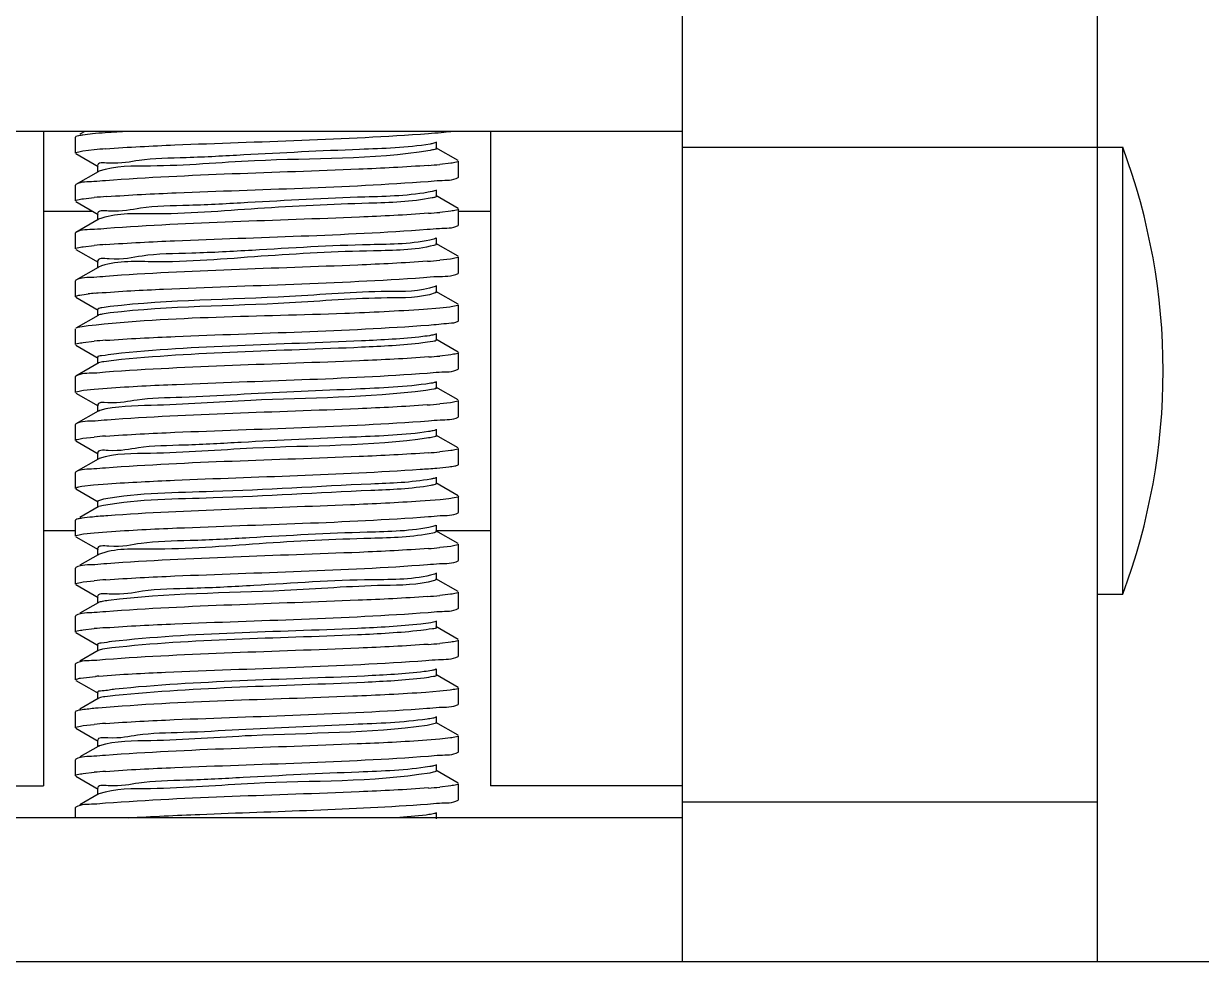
# Model space of a CAD drawing. Extents: x 69728788 to 150676229, y 20327566 to 43663798.
# Drawn here: x 75458212.8 to 75458380.8, y 20754220.5 to 20754354.2 of the extents above; entities that cross this region are included whole.
import ezdxf

# ---------------------------------------------------------------- set-up
doc = ezdxf.new("R2010")
doc.units = 0
doc.header["$LTSCALE"] = 1000
doc.header["$MEASUREMENT"] = 0
doc.layers.get('0').update_dxf_attribs({"linetype": 'CONTINUOUS'})
doc.layers.add('02___PRT_ALL_AXES', color=7, linetype='CONTINUOUS')

msp = doc.modelspace()

# ---------------------------------------------------------------- linework, layer by layer
at = {"color": 7, "linetype": 'Continuous'}
for p, q in [((75458306.71, 20754359.35), (75458306.71, 20754220.48)), ((75458365.9, 20754359.35), (75458365.9, 20754220.48)), ((75458306.71, 20754338.86), (75458188.32, 20754338.86)), ((75458215.64, 20754338.86), (75458215.64, 20754245.52)), ((75458220.26, 20754338.11), (75458220.19, 20754338.04)), ((75458220.19, 20754335.76), (75458220.19, 20754338.04)), ((75458221.56, 20754338.86), (75458220.83, 20754338.44)), ((75458279.39, 20754338.86), (75458279.39, 20754245.52)), ((75458221.28, 20754336.07), (75458222.88, 20754336.25)), ((75458274.77, 20754334.7), (75458271.6, 20754336.53)), ((75458271.68, 20754336.44), (75458271.68, 20754337.35)), ((75458306.71, 20754336.59), (75458365.9, 20754336.59)), ((75458220.26, 20754335.69), (75458223.42, 20754333.85)), ((75458273.73, 20754334.31), (75458272.14, 20754334.14)), ((75458274.83, 20754332.34), (75458274.83, 20754334.62)), ((75458223.42, 20754333.11), (75458220.26, 20754331.28)), ((75458223.35, 20754333.94), (75458223.35, 20754333.03)), ((75458223.51, 20754333.15), (75458223.42, 20754333.11)), ((75458220.26, 20754331.28), (75458220.19, 20754331.21)), ((75458220.19, 20754328.93), (75458220.19, 20754331.21)), ((75458274.77, 20754332.27), (75458274.83, 20754332.34)), ((75458221.33, 20754329.25), (75458222.87, 20754329.42)), ((75458271.6, 20754330.44), (75458271.07, 20754330.28)), ((75458274.77, 20754327.87), (75458271.6, 20754329.7)), ((75458271.68, 20754329.61), (75458271.68, 20754330.52)), ((75458220.26, 20754328.86), (75458223.42, 20754327.02)), ((75458273.73, 20754327.48), (75458272.14, 20754327.31)), ((75458274.83, 20754325.51), (75458274.83, 20754327.79)), ((75458223.42, 20754326.28), (75458220.26, 20754324.45)), ((75458223.35, 20754327.11), (75458223.35, 20754326.2)), ((75458223.51, 20754326.32), (75458223.42, 20754326.28)), ((75458220.26, 20754324.45), (75458220.19, 20754324.38)), ((75458220.19, 20754322.1), (75458220.19, 20754324.38)), ((75458274.77, 20754325.44), (75458274.83, 20754325.51)), ((75458221.29, 20754322.41), (75458222.88, 20754322.59)), ((75458271.6, 20754323.61), (75458271.31, 20754323.5)), ((75458274.77, 20754321.04), (75458271.6, 20754322.87)), ((75458271.68, 20754322.78), (75458271.68, 20754323.69)), ((75458220.26, 20754322.03), (75458223.42, 20754320.19)), ((75458274.83, 20754318.68), (75458274.83, 20754320.96)), ((75458223.42, 20754319.45), (75458220.26, 20754317.62)), ((75458223.35, 20754320.28), (75458223.35, 20754319.37)), ((75458223.49, 20754319.49), (75458223.42, 20754319.45)), ((75458273.7, 20754320.65), (75458272.15, 20754320.48)), ((75458220.26, 20754317.62), (75458220.19, 20754317.55)), ((75458220.19, 20754315.27), (75458220.19, 20754317.55)), ((75458274.77, 20754318.61), (75458274.83, 20754318.68)), ((75458271.6, 20754316.78), (75458271.49, 20754316.73)), ((75458274.77, 20754314.21), (75458271.6, 20754316.04)), ((75458271.68, 20754315.95), (75458271.68, 20754316.86)), ((75458220.26, 20754315.2), (75458223.42, 20754313.36)), ((75458274.83, 20754311.85), (75458274.83, 20754314.13)), ((75458223.42, 20754312.62), (75458220.26, 20754310.79)), ((75458223.4, 20754313.52), (75458223.35, 20754313.45)), ((75458223.35, 20754313.45), (75458223.35, 20754312.54)), ((75458272.17, 20754313.65), (75458269.85, 20754313.46)), ((75458273.57, 20754313.8), (75458272.17, 20754313.65)), ((75458220.19, 20754308.44), (75458220.19, 20754310.72)), ((75458220.26, 20754310.79), (75458220.25, 20754310.79)), ((75458274.77, 20754311.78), (75458274.83, 20754311.85)), ((75458274.77, 20754307.38), (75458271.6, 20754309.21)), ((75458271.68, 20754309.12), (75458271.68, 20754310.03)), ((75458220.26, 20754308.37), (75458223.42, 20754306.53)), ((75458221.29, 20754308.75), (75458222.88, 20754308.93)), ((75458274.83, 20754305.03), (75458274.83, 20754307.3)), ((75458223.42, 20754305.79), (75458220.26, 20754303.96)), ((75458223.35, 20754306.62), (75458223.35, 20754305.71)), ((75458223.5, 20754305.83), (75458223.42, 20754305.79)), ((75458273.75, 20754306.99), (75458272.14, 20754306.82)), ((75458220.26, 20754303.96), (75458220.19, 20754303.89)), ((75458274.77, 20754304.95), (75458274.83, 20754305.03)), ((75458220.19, 20754301.61), (75458220.19, 20754303.89)), ((75458222.86, 20754302.09), (75458224.74, 20754302.25)), ((75458274.77, 20754300.55), (75458271.6, 20754302.38)), ((75458271.68, 20754302.29), (75458271.68, 20754303.2)), ((75458220.26, 20754301.54), (75458223.42, 20754299.7)), ((75458221.34, 20754301.93), (75458222.86, 20754302.09)), ((75458223.42, 20754298.96), (75458220.26, 20754297.13)), ((75458223.35, 20754299.79), (75458223.35, 20754298.88)), ((75458223.62, 20754299.04), (75458223.42, 20754298.96)), ((75458273.7, 20754300.16), (75458272.16, 20754299.99)), ((75458274.83, 20754298.2), (75458274.83, 20754300.47)), ((75458274.77, 20754298.12), (75458274.83, 20754298.2)), ((75458220.26, 20754297.13), (75458220.19, 20754297.06)), ((75458220.19, 20754294.78), (75458220.19, 20754297.06)), ((75458274.77, 20754293.72), (75458271.6, 20754295.55)), ((75458271.68, 20754295.46), (75458271.68, 20754296.37)), ((75458220.26, 20754294.71), (75458223.42, 20754292.87)), ((75458221.28, 20754295.09), (75458222.88, 20754295.27)), ((75458223.35, 20754292.96), (75458223.35, 20754292.05)), ((75458223.54, 20754292.18), (75458223.42, 20754292.13)), ((75458273.74, 20754293.33), (75458272.14, 20754293.16)), ((75458274.83, 20754291.37), (75458274.83, 20754293.64)), ((75458223.42, 20754292.13), (75458220.26, 20754290.3)), ((75458274.77, 20754291.29), (75458274.83, 20754291.37)), ((75458220.26, 20754290.3), (75458220.19, 20754290.23)), ((75458220.19, 20754287.95), (75458220.19, 20754290.23)), ((75458271.68, 20754288.63), (75458271.68, 20754289.54)), ((75458220.26, 20754287.88), (75458223.42, 20754286.04)), ((75458220.64, 20754288.15), (75458221.13, 20754288.24)), ((75458221.13, 20754288.24), (75458222.8, 20754288.43)), ((75458222.8, 20754288.43), (75458224.81, 20754288.59)), ((75458274.77, 20754286.89), (75458271.6, 20754288.72)), ((75458224.18, 20754286.41), (75458223.35, 20754286.13)), ((75458223.35, 20754286.13), (75458223.35, 20754285.22)), ((75458224.18, 20754285.5), (75458223.53, 20754285.35)), ((75458272.19, 20754286.33), (75458269.38, 20754286.11)), ((75458273.47, 20754286.47), (75458272.19, 20754286.33)), ((75458274.83, 20754284.54), (75458274.83, 20754286.81)), ((75458223.42, 20754285.3), (75458220.83, 20754283.8)), ((75458223.5, 20754285.34), (75458223.42, 20754285.3)), ((75458274.77, 20754284.46), (75458274.83, 20754284.54)), ((75458220.26, 20754283.47), (75458220.19, 20754283.4)), ((75458220.19, 20754281.12), (75458220.19, 20754283.4)), ((75458271.6, 20754282.63), (75458271.17, 20754282.49)), ((75458271.68, 20754281.8), (75458271.68, 20754282.71)), ((75458220.26, 20754281.05), (75458223.42, 20754279.21)), ((75458221.34, 20754281.44), (75458222.87, 20754281.61)), ((75458222.87, 20754281.61), (75458224.7, 20754281.75)), ((75458274.77, 20754280.06), (75458271.6, 20754281.89)), ((75458223.35, 20754279.3), (75458223.35, 20754278.39)), ((75458273.74, 20754279.67), (75458272.14, 20754279.5)), ((75458274.83, 20754277.71), (75458274.83, 20754279.98)), ((75458223.42, 20754278.47), (75458220.83, 20754276.97)), ((75458223.5, 20754278.51), (75458223.42, 20754278.47)), ((75458274.77, 20754277.63), (75458274.83, 20754277.71)), ((75458220.26, 20754276.64), (75458220.19, 20754276.57)), ((75458220.19, 20754274.29), (75458220.19, 20754276.57)), ((75458271.6, 20754275.8), (75458271.39, 20754275.72)), ((75458271.68, 20754274.97), (75458271.68, 20754275.88)), ((75458220.26, 20754274.22), (75458223.42, 20754272.38)), ((75458221.3, 20754274.6), (75458222.88, 20754274.78)), ((75458274.77, 20754273.23), (75458271.6, 20754275.06)), ((75458223.35, 20754272.47), (75458223.35, 20754271.56)), ((75458273.7, 20754272.84), (75458272.15, 20754272.67)), ((75458274.83, 20754270.88), (75458274.83, 20754273.15)), ((75458223.42, 20754271.64), (75458220.83, 20754270.14)), ((75458223.48, 20754271.67), (75458223.42, 20754271.64)), ((75458274.77, 20754270.8), (75458274.83, 20754270.88)), ((75458220.26, 20754269.81), (75458220.19, 20754269.74)), ((75458220.19, 20754267.46), (75458220.19, 20754269.74)), ((75458271.68, 20754268.14), (75458271.68, 20754269.05)), ((75458220.26, 20754267.39), (75458223.42, 20754265.55)), ((75458221.29, 20754267.77), (75458222.88, 20754267.95)), ((75458274.77, 20754266.4), (75458271.6, 20754268.23)), ((75458223.35, 20754265.64), (75458223.35, 20754264.73)), ((75458273.74, 20754266.01), (75458272.15, 20754265.84)), ((75458274.83, 20754264.05), (75458274.83, 20754266.32)), ((75458223.42, 20754264.81), (75458220.83, 20754263.31)), ((75458274.77, 20754263.97), (75458274.83, 20754264.05)), ((75458220.26, 20754262.98), (75458220.19, 20754262.91)), ((75458220.19, 20754260.63), (75458220.19, 20754262.91)), ((75458271.68, 20754261.31), (75458271.68, 20754262.22)), ((75458220.26, 20754260.56), (75458222.11, 20754259.49)), ((75458220.92, 20754260.88), (75458223.06, 20754261.13)), ((75458274.77, 20754259.57), (75458271.6, 20754261.4)), ((75458222.11, 20754259.49), (75458223.42, 20754258.72)), ((75458223.35, 20754258.81), (75458223.35, 20754257.9)), ((75458272.16, 20754259.01), (75458270.17, 20754258.85)), ((75458273.64, 20754259.17), (75458272.16, 20754259.01)), ((75458274.83, 20754257.22), (75458274.83, 20754259.49)), ((75458223.42, 20754257.98), (75458220.83, 20754256.48)), ((75458223.56, 20754258.04), (75458223.42, 20754257.98)), ((75458274.77, 20754257.14), (75458274.83, 20754257.22)), ((75458220.26, 20754256.15), (75458220.19, 20754256.08)), ((75458220.19, 20754253.8), (75458220.19, 20754256.08)), ((75458271.68, 20754254.48), (75458271.68, 20754255.39)), ((75458220.26, 20754253.73), (75458223.42, 20754251.89)), ((75458221.29, 20754254.11), (75458222.88, 20754254.29)), ((75458271.68, 20754254.48), (75458270.35, 20754254.12)), ((75458274.77, 20754252.74), (75458271.6, 20754254.57)), ((75458223.35, 20754251.98), (75458223.35, 20754251.07)), ((75458272.16, 20754252.18), (75458270.32, 20754252.03)), ((75458273.69, 20754252.35), (75458272.16, 20754252.18)), ((75458274.83, 20754250.39), (75458274.83, 20754252.66)), ((75458223.42, 20754251.15), (75458220.83, 20754249.65)), ((75458223.58, 20754251.22), (75458223.42, 20754251.15)), ((75458274.77, 20754250.31), (75458274.83, 20754250.39)), ((75458220.26, 20754249.32), (75458220.19, 20754249.25)), ((75458220.19, 20754246.97), (75458220.19, 20754249.25)), ((75458271.68, 20754247.65), (75458271.68, 20754248.56)), ((75458220.26, 20754246.9), (75458223.42, 20754245.06)), ((75458221.29, 20754247.28), (75458222.88, 20754247.46)), ((75458274.77, 20754245.91), (75458271.6, 20754247.74)), ((75458188.32, 20754245.52), (75458215.64, 20754245.52)), ((75458223.35, 20754245.15), (75458223.35, 20754244.24)), ((75458273.74, 20754245.52), (75458272.14, 20754245.35)), ((75458274.83, 20754243.56), (75458274.83, 20754245.83)), ((75458306.71, 20754245.52), (75458279.39, 20754245.52)), ((75458223.42, 20754244.32), (75458220.83, 20754242.82)), ((75458223.52, 20754244.37), (75458223.42, 20754244.32)), ((75458274.77, 20754243.48), (75458274.83, 20754243.56)), ((75458220.26, 20754242.49), (75458220.19, 20754242.42)), ((75458220.19, 20754240.97), (75458220.19, 20754242.42)), ((75458306.71, 20754243.24), (75458365.9, 20754243.24)), ((75458306.71, 20754240.97), (75458188.32, 20754240.97)), ((75458271.68, 20754240.82), (75458271.68, 20754241.73)), ((75455834.26, 20754220.48), (75458566.24, 20754220.48))]:
    msp.add_line(p, q, dxfattribs=at)
msp.add_lwpolyline([(75458220.19, 20754315.27), (75458220.21, 20754315.3), (75458220.25, 20754315.34)], dxfattribs=at)
for centre, radius, start, end in [((75458239.28, 20754134.85), 204.34, 93.238, 94.1613), ((75458231.09, 20754245.86), 90.75, 94.1727, 95.1894), ((75458223.94, 20754332.04), 1.19, 109.3601, 111.1487), ((75458263.92, 20754424.71), 90.95, 274.1682, 275.188), ((75458231.34, 20754236.11), 93.69, 94.0881, 95.1847), ((75458263.91, 20754418.01), 91.08, 274.1643, 275.1879), ((75458231.12, 20754231.79), 91.17, 94.1613, 95.1879), ((75458263.71, 20754413.53), 93.44, 274.0951, 275.1853), ((75458227.33, 20754267.14), 48.82, 95.0988, 96.2257), ((75458229.68, 20754241.56), 74.5, 94.8031, 95.1477), ((75458231.11, 20754218.3), 91, 94.1674, 95.1877), ((75458263.99, 20754396.62), 90.17, 274.192, 275.1887), ((75458224.27, 20754296.88), 2.26, 105.5859, 106.8193), ((75458263.68, 20754393.33), 93.73, 274.0851, 275.1865), ((75458231.08, 20754205.02), 90.62, 94.1783, 95.1884), ((75458224.03, 20754290.83), 1.44, 108.1266, 109.7482), ((75458263.94, 20754383.45), 90.67, 274.1768, 275.1882), ((75458221.49, 20754284.32), 3.92, 102.4444, 103.4623), ((75458223.9, 20754284.36), 1.06, 110.1855, 112.0677), ((75458263.93, 20754369.91), 90.79, 274.173, 275.1882), ((75458231.14, 20754183.74), 91.41, 94.1542, 95.1877), ((75458263.75, 20754365.24), 92.95, 274.1094, 275.1857), ((75458231.1, 20754177.43), 90.89, 94.1697, 95.1886), ((75458263.89, 20754356.7), 91.24, 274.1566, 275.1902), ((75458229.9, 20754184.3), 77.13, 94.7246, 95.0909), ((75458229.76, 20754181.41), 75.47, 94.7859, 95.0934), ((75458231.09, 20754163.88), 90.78, 94.1732, 95.1883), ((75458224.15, 20754249.48), 1.83, 106.7203, 108.1322), ((75458231.1, 20754157), 90.83, 94.1718, 95.1882), ((75458263.95, 20754335.57), 90.6, 274.1785, 275.1887), ((75458223.96, 20754243.2), 1.25, 109.0401, 110.7872)]:
    msp.add_arc(centre, radius, start, end, dxfattribs=at)
for points, knots in [([(75458221.28, 20754338.34), (75458221.06, 20754338.31), (75458220.72, 20754338.25), (75458220.37, 20754338.17), (75458220.26, 20754338.11)], [0, 0, 0, 0, 0.642327, 1, 1, 1, 1]), ([(75458224.46, 20754338.65), (75458223.84, 20754338.61), (75458222.78, 20754338.52), (75458221.72, 20754338.41), (75458221.28, 20754338.34)], [0, 0, 0, 0, 0.57753, 1, 1, 1, 1]), ([(75458224.49, 20754336.38), (75458227.78, 20754336.62), (75458243.13, 20754337.37), (75458258.5, 20754337.67), (75458270.53, 20754338.56)], [0, 0, 0, 0, 0.214973, 1, 1, 1, 1]), ([(75458270.53, 20754338.56), (75458271.15, 20754338.6), (75458272.21, 20754338.69), (75458273.28, 20754338.8), (75458273.72, 20754338.86)], [0, 0, 0, 0, 0.576966, 1, 1, 1, 1]), ([(75458220.19, 20754335.76), (75458220.19, 20754335.86), (75458220.73, 20754335.96), (75458221.01, 20754336.03), (75458221.28, 20754336.07)], [0, 0, 0, 0, 0.274813, 1, 1, 1, 1]), ([(75458270.77, 20754337.05), (75458267.46, 20754336.51), (75458258.57, 20754336.23), (75458246.89, 20754335.66), (75458236.64, 20754335.06), (75458229.69, 20754335), (75458226.47, 20754334.1), (75458223.35, 20754334.47), (75458223.35, 20754333.94)], [0, 0, 0, 0, 0.211633, 0.559763, 0.732034, 0.873638, 0.966706, 1, 1, 1, 1]), ([(75458270.77, 20754336.14), (75458262.52, 20754334.78), (75458249.05, 20754335.22), (75458233.49, 20754333.71), (75458225.87, 20754333.99), (75458223.55, 20754333.17)], [0, 0, 0, 0, 0.529858, 0.843809, 1, 1, 1, 1]), ([(75458271.6, 20754337.27), (75458271.51, 20754337.22), (75458271.23, 20754337.14), (75458270.95, 20754337.08), (75458270.77, 20754337.05)], [0, 0, 0, 0, 0.370753, 1, 1, 1, 1]), ([(75458271.68, 20754336.44), (75458271.68, 20754336.35), (75458271.25, 20754336.24), (75458271, 20754336.18), (75458270.77, 20754336.14)], [0, 0, 0, 0, 0.281911, 1, 1, 1, 1]), ([(75458274.83, 20754334.62), (75458274.83, 20754334.52), (75458274.29, 20754334.42), (75458274.01, 20754334.35), (75458273.73, 20754334.31)], [0, 0, 0, 0, 0.274665, 1, 1, 1, 1]), ([(75458270.53, 20754334), (75458267.23, 20754333.76), (75458251.88, 20754333.01), (75458236.51, 20754332.71), (75458224.49, 20754331.82)], [0, 0, 0, 0, 0.215086, 1, 1, 1, 1]), ([(75458224.49, 20754331.82), (75458223.93, 20754331.78), (75458222.55, 20754331.61), (75458221.01, 20754331.72), (75458220.26, 20754331.28)], [0, 0, 0, 0, 0.388317, 1, 1, 1, 1]), ([(75458224.66, 20754329.56), (75458227.96, 20754329.8), (75458243.25, 20754330.54), (75458258.56, 20754330.84), (75458270.52, 20754331.73)], [0, 0, 0, 0, 0.216548, 1, 1, 1, 1]), ([(75458270.52, 20754331.73), (75458271.08, 20754331.77), (75458272.47, 20754331.95), (75458274.01, 20754331.83), (75458274.77, 20754332.27)], [0, 0, 0, 0, 0.388352, 1, 1, 1, 1]), ([(75458220.19, 20754328.93), (75458220.19, 20754329.04), (75458220.75, 20754329.13), (75458221.05, 20754329.21), (75458221.33, 20754329.25)], [0, 0, 0, 0, 0.273956, 1, 1, 1, 1]), ([(75458271.07, 20754330.28), (75458267.92, 20754329.65), (75458259.11, 20754329.49), (75458247.48, 20754328.85), (75458237.04, 20754328.25), (75458229.89, 20754328.19), (75458226.58, 20754327.26), (75458223.35, 20754327.65), (75458223.35, 20754327.11)], [0, 0, 0, 0, 0.200978, 0.550039, 0.72537, 0.870267, 0.965801, 1, 1, 1, 1]), ([(75458271.07, 20754329.37), (75458268.11, 20754328.77), (75458259.76, 20754328.58), (75458246.36, 20754327.97), (75458233.68, 20754326.84), (75458225.84, 20754327.23), (75458223.51, 20754326.32)], [0, 0, 0, 0, 0.189871, 0.522864, 0.842871, 1, 1, 1, 1]), ([(75458271.68, 20754329.61), (75458271.68, 20754329.55), (75458271.4, 20754329.44), (75458271.22, 20754329.4), (75458271.07, 20754329.37)], [0, 0, 0, 0, 0.293062, 1, 1, 1, 1]), ([(75458274.83, 20754327.79), (75458274.83, 20754327.69), (75458274.29, 20754327.59), (75458274.01, 20754327.52), (75458273.73, 20754327.48)], [0, 0, 0, 0, 0.274631, 1, 1, 1, 1]), ([(75458270.52, 20754327.17), (75458267.25, 20754326.93), (75458251.96, 20754326.18), (75458236.65, 20754325.88), (75458224.66, 20754325.01)], [0, 0, 0, 0, 0.21446, 1, 1, 1, 1]), ([(75458224.66, 20754325.01), (75458224.08, 20754324.97), (75458222.64, 20754324.78), (75458221.04, 20754324.9), (75458220.26, 20754324.45)], [0, 0, 0, 0, 0.388791, 1, 1, 1, 1]), ([(75458224.51, 20754322.72), (75458227.78, 20754322.96), (75458243.08, 20754323.71), (75458258.39, 20754324.01), (75458270.38, 20754324.89)], [0, 0, 0, 0, 0.214578, 1, 1, 1, 1]), ([(75458270.38, 20754324.89), (75458270.95, 20754324.93), (75458272.39, 20754325.11), (75458273.99, 20754324.99), (75458274.77, 20754325.44)], [0, 0, 0, 0, 0.388746, 1, 1, 1, 1]), ([(75458220.19, 20754322.1), (75458220.19, 20754322.21), (75458220.73, 20754322.3), (75458221.02, 20754322.37), (75458221.29, 20754322.41)], [0, 0, 0, 0, 0.274611, 1, 1, 1, 1]), ([(75458271.31, 20754323.5), (75458268.36, 20754322.74), (75458259.6, 20754322.78), (75458248.06, 20754322.03), (75458237.45, 20754321.44), (75458230.1, 20754321.38), (75458226.69, 20754320.42), (75458223.35, 20754320.84), (75458223.35, 20754320.28)], [0, 0, 0, 0, 0.189885, 0.539851, 0.718375, 0.866724, 0.964851, 1, 1, 1, 1]), ([(75458271.31, 20754322.59), (75458268.52, 20754321.88), (75458260.2, 20754321.86), (75458246.79, 20754321.15), (75458233.9, 20754319.96), (75458225.84, 20754320.46), (75458223.49, 20754319.49)], [0, 0, 0, 0, 0.179839, 0.514541, 0.840936, 1, 1, 1, 1]), ([(75458271.68, 20754322.78), (75458271.68, 20754322.74), (75458271.52, 20754322.65), (75458271.4, 20754322.62), (75458271.31, 20754322.59)], [0, 0, 0, 0, 0.311697, 1, 1, 1, 1]), ([(75458274.83, 20754320.96), (75458274.83, 20754320.85), (75458274.27, 20754320.76), (75458273.98, 20754320.69), (75458273.7, 20754320.65)], [0, 0, 0, 0, 0.274034, 1, 1, 1, 1]), ([(75458270.38, 20754320.33), (75458267.08, 20754320.09), (75458251.79, 20754319.35), (75458236.47, 20754319.05), (75458224.51, 20754318.17)], [0, 0, 0, 0, 0.216385, 1, 1, 1, 1]), ([(75458224.51, 20754318.17), (75458223.95, 20754318.13), (75458222.56, 20754317.95), (75458221.02, 20754318.06), (75458220.26, 20754317.62)], [0, 0, 0, 0, 0.388375, 1, 1, 1, 1]), ([(75458223.44, 20754315.81), (75458226.55, 20754316.07), (75458242.02, 20754316.83), (75458257.51, 20754317.17), (75458269.85, 20754318.02)], [0, 0, 0, 0, 0.201424, 1, 1, 1, 1]), ([(75458269.85, 20754318.02), (75458270.49, 20754318.06), (75458272.1, 20754318.27), (75458273.89, 20754318.11), (75458274.77, 20754318.61)], [0, 0, 0, 0, 0.3901, 1, 1, 1, 1]), ([(75458220.25, 20754315.34), (75458220.42, 20754315.45), (75458221.04, 20754315.53), (75458221.63, 20754315.63), (75458222.04, 20754315.67)], [0, 0, 0, 0, 0.332223, 1, 1, 1, 1]), ([(75458271.49, 20754316.73), (75458269.33, 20754315.95), (75458262.2, 20754316.19), (75458246.93, 20754314.8), (75458233.64, 20754314.87), (75458225.17, 20754313.87)], [0, 0, 0, 0, 0.147897, 0.44884, 1, 1, 1, 1]), ([(75458271.49, 20754315.82), (75458269.33, 20754315.04), (75458262.2, 20754315.27), (75458246.93, 20754313.88), (75458233.64, 20754313.96), (75458225.17, 20754312.96)], [0, 0, 0, 0, 0.147897, 0.44884, 1, 1, 1, 1]), ([(75458271.68, 20754315.95), (75458271.68, 20754315.93), (75458271.61, 20754315.86), (75458271.54, 20754315.83), (75458271.49, 20754315.82)], [0, 0, 0, 0, 0.344459, 1, 1, 1, 1]), ([(75458274.83, 20754314.13), (75458274.83, 20754314.01), (75458274.21, 20754313.93), (75458273.89, 20754313.84), (75458273.57, 20754313.8)], [0, 0, 0, 0, 0.272185, 1, 1, 1, 1]), ([(75458269.85, 20754313.46), (75458266.1, 20754313.21), (75458250.17, 20754312.41), (75458234.16, 20754312.46), (75458222.04, 20754311.12)], [0, 0, 0, 0, 0.235466, 1, 1, 1, 1]), ([(75458225.17, 20754313.87), (75458224.77, 20754313.83), (75458224.19, 20754313.73), (75458223.56, 20754313.63), (75458223.4, 20754313.52)], [0, 0, 0, 0, 0.669758, 1, 1, 1, 1]), ([(75458225.17, 20754312.96), (75458224.78, 20754312.92), (75458224.2, 20754312.83), (75458223.6, 20754312.72), (75458223.42, 20754312.62)], [0, 0, 0, 0, 0.657474, 1, 1, 1, 1]), ([(75458222.04, 20754311.12), (75458221.64, 20754311.07), (75458221.05, 20754310.98), (75458220.43, 20754310.89), (75458220.26, 20754310.79)], [0, 0, 0, 0, 0.662737, 1, 1, 1, 1]), ([(75458224.5, 20754309.06), (75458227.8, 20754309.3), (75458243.16, 20754310.05), (75458258.54, 20754310.35), (75458270.58, 20754311.24)], [0, 0, 0, 0, 0.215242, 1, 1, 1, 1]), ([(75458270.58, 20754311.24), (75458271.54, 20754311.31), (75458272.91, 20754311.5), (75458274.38, 20754311.56), (75458274.77, 20754311.78)], [0, 0, 0, 0, 0.686441, 1, 1, 1, 1]), ([(75458269.73, 20754309.59), (75458266.84, 20754309.26), (75458252.14, 20754308.46), (75458237.4, 20754308.33), (75458225.66, 20754307.1)], [0, 0, 0, 0, 0.198061, 1, 1, 1, 1]), ([(75458271.6, 20754309.95), (75458271.42, 20754309.84), (75458270.77, 20754309.74), (75458270.15, 20754309.64), (75458269.73, 20754309.59)], [0, 0, 0, 0, 0.340422, 1, 1, 1, 1]), ([(75458271.68, 20754309.12), (75458271.68, 20754308.94), (75458270.69, 20754308.88), (75458270.22, 20754308.74), (75458269.73, 20754308.68)], [0, 0, 0, 0, 0.268098, 1, 1, 1, 1]), ([(75458220.19, 20754308.44), (75458220.19, 20754308.55), (75458220.73, 20754308.64), (75458221.02, 20754308.71), (75458221.29, 20754308.75)], [0, 0, 0, 0, 0.274624, 1, 1, 1, 1]), ([(75458269.73, 20754308.68), (75458266.84, 20754308.35), (75458252.14, 20754307.55), (75458237.4, 20754307.42), (75458225.66, 20754306.19)], [0, 0, 0, 0, 0.198061, 1, 1, 1, 1]), ([(75458274.83, 20754307.3), (75458274.83, 20754307.2), (75458274.3, 20754307.11), (75458274.02, 20754307.03), (75458273.75, 20754306.99)], [0, 0, 0, 0, 0.274878, 1, 1, 1, 1]), ([(75458225.66, 20754307.1), (75458225.08, 20754307.04), (75458224.53, 20754306.87), (75458223.35, 20754306.83), (75458223.35, 20754306.62)], [0, 0, 0, 0, 0.733829, 1, 1, 1, 1]), ([(75458225.66, 20754306.19), (75458225.2, 20754306.14), (75458224.48, 20754306.04), (75458223.75, 20754305.93), (75458223.5, 20754305.83)], [0, 0, 0, 0, 0.639986, 1, 1, 1, 1]), ([(75458270.58, 20754306.69), (75458267.29, 20754306.44), (75458251.93, 20754305.69), (75458236.54, 20754305.39), (75458224.5, 20754304.51)], [0, 0, 0, 0, 0.214579, 1, 1, 1, 1]), ([(75458224.5, 20754304.51), (75458223.94, 20754304.46), (75458222.55, 20754304.29), (75458221.01, 20754304.4), (75458220.26, 20754303.96)], [0, 0, 0, 0, 0.388324, 1, 1, 1, 1]), ([(75458224.74, 20754302.25), (75458228.03, 20754302.48), (75458243.24, 20754303.22), (75458258.47, 20754303.53), (75458270.36, 20754304.39)], [0, 0, 0, 0, 0.216665, 1, 1, 1, 1]), ([(75458270.36, 20754304.39), (75458270.93, 20754304.44), (75458272.38, 20754304.62), (75458273.98, 20754304.5), (75458274.77, 20754304.95)], [0, 0, 0, 0, 0.388811, 1, 1, 1, 1]), ([(75458270.18, 20754302.82), (75458266.65, 20754302.36), (75458257.67, 20754301.99), (75458245.97, 20754301.48), (75458236.01, 20754300.89), (75458229.37, 20754300.81), (75458226.31, 20754299.96), (75458223.35, 20754300.29), (75458223.35, 20754299.79)], [0, 0, 0, 0, 0.22761, 0.574221, 0.741914, 0.878629, 0.968043, 1, 1, 1, 1]), ([(75458271.6, 20754303.12), (75458271.46, 20754303.03), (75458270.97, 20754302.94), (75458270.49, 20754302.86), (75458270.18, 20754302.82)], [0, 0, 0, 0, 0.350026, 1, 1, 1, 1]), ([(75458271.68, 20754302.29), (75458271.68, 20754302.15), (75458270.93, 20754302.06), (75458270.55, 20754301.96), (75458270.18, 20754301.91)], [0, 0, 0, 0, 0.271855, 1, 1, 1, 1]), ([(75458220.19, 20754301.61), (75458220.19, 20754301.72), (75458220.76, 20754301.81), (75458221.05, 20754301.89), (75458221.34, 20754301.93)], [0, 0, 0, 0, 0.273818, 1, 1, 1, 1]), ([(75458270.18, 20754301.91), (75458261.91, 20754300.83), (75458248.74, 20754300.91), (75458233.33, 20754299.69), (75458226.03, 20754299.71), (75458223.66, 20754299.05)], [0, 0, 0, 0, 0.53695, 0.84195, 1, 1, 1, 1]), ([(75458270.36, 20754299.84), (75458267.09, 20754299.6), (75458251.88, 20754298.86), (75458236.65, 20754298.55), (75458224.74, 20754297.69)], [0, 0, 0, 0, 0.215624, 1, 1, 1, 1]), ([(75458274.83, 20754300.47), (75458274.83, 20754300.36), (75458274.28, 20754300.27), (75458273.98, 20754300.2), (75458273.7, 20754300.16)], [0, 0, 0, 0, 0.274073, 1, 1, 1, 1]), ([(75458224.74, 20754297.69), (75458224.16, 20754297.65), (75458222.69, 20754297.46), (75458221.06, 20754297.59), (75458220.26, 20754297.13)], [0, 0, 0, 0, 0.389038, 1, 1, 1, 1]), ([(75458224.47, 20754295.4), (75458227.77, 20754295.64), (75458243.13, 20754296.39), (75458258.51, 20754296.69), (75458270.55, 20754297.58)], [0, 0, 0, 0, 0.214923, 1, 1, 1, 1]), ([(75458270.55, 20754297.58), (75458271.1, 20754297.62), (75458272.48, 20754297.8), (75458274.01, 20754297.69), (75458274.77, 20754298.12)], [0, 0, 0, 0, 0.388274, 1, 1, 1, 1]), ([(75458270.57, 20754296.04), (75458267.17, 20754295.53), (75458258.25, 20754295.21), (75458246.56, 20754294.67), (75458236.41, 20754294.07), (75458229.57, 20754294), (75458226.41, 20754293.12), (75458223.35, 20754293.48), (75458223.35, 20754292.96)], [0, 0, 0, 0, 0.217609, 0.565188, 0.735745, 0.875515, 0.967209, 1, 1, 1, 1]), ([(75458271.6, 20754296.29), (75458271.49, 20754296.22), (75458271.14, 20754296.14), (75458270.79, 20754296.08), (75458270.57, 20754296.04)], [0, 0, 0, 0, 0.36216, 1, 1, 1, 1]), ([(75458220.19, 20754294.78), (75458220.19, 20754294.89), (75458220.73, 20754294.98), (75458221.01, 20754295.05), (75458221.28, 20754295.09)], [0, 0, 0, 0, 0.274761, 1, 1, 1, 1]), ([(75458270.57, 20754295.13), (75458262.29, 20754293.89), (75458248.92, 20754294.18), (75458233.41, 20754292.78), (75458225.91, 20754292.96), (75458223.58, 20754292.2)], [0, 0, 0, 0, 0.533152, 0.843726, 1, 1, 1, 1]), ([(75458271.68, 20754295.46), (75458271.68, 20754295.35), (75458271.14, 20754295.25), (75458270.85, 20754295.17), (75458270.57, 20754295.13)], [0, 0, 0, 0, 0.277453, 1, 1, 1, 1]), ([(75458270.55, 20754293.02), (75458267.25, 20754292.78), (75458251.89, 20754292.03), (75458236.51, 20754291.73), (75458224.47, 20754290.84)], [0, 0, 0, 0, 0.214963, 1, 1, 1, 1]), ([(75458274.83, 20754293.64), (75458274.83, 20754293.54), (75458274.3, 20754293.44), (75458274.01, 20754293.37), (75458273.74, 20754293.33)], [0, 0, 0, 0, 0.274737, 1, 1, 1, 1]), ([(75458224.47, 20754290.84), (75458223.93, 20754290.8), (75458222.54, 20754290.63), (75458221.01, 20754290.73), (75458220.26, 20754290.3)], [0, 0, 0, 0, 0.38827, 1, 1, 1, 1]), ([(75458224.81, 20754288.59), (75458227.97, 20754288.82), (75458242.83, 20754289.54), (75458257.71, 20754289.89), (75458269.38, 20754290.67)], [0, 0, 0, 0, 0.213591, 1, 1, 1, 1]), ([(75458269.38, 20754290.67), (75458270.17, 20754290.72), (75458271.53, 20754290.82), (75458272.89, 20754290.95), (75458273.47, 20754291.02)], [0, 0, 0, 0, 0.577535, 1, 1, 1, 1]), ([(75458273.47, 20754291.02), (75458273.75, 20754291.06), (75458274.19, 20754291.13), (75458274.63, 20754291.21), (75458274.77, 20754291.29)], [0, 0, 0, 0, 0.651378, 1, 1, 1, 1]), ([(75458270.9, 20754289.27), (75458268.08, 20754288.76), (75458257.66, 20754288.44), (75458242.15, 20754287.35), (75458229.33, 20754287.31), (75458224.18, 20754286.41)], [0, 0, 0, 0, 0.183589, 0.665014, 1, 1, 1, 1]), ([(75458271.6, 20754289.46), (75458271.52, 20754289.41), (75458271.29, 20754289.34), (75458271.05, 20754289.29), (75458270.9, 20754289.27)], [0, 0, 0, 0, 0.377929, 1, 1, 1, 1]), ([(75458220.19, 20754287.95), (75458220.19, 20754287.99), (75458220.36, 20754288.08), (75458220.48, 20754288.11), (75458220.57, 20754288.13)], [0, 0, 0, 0, 0.305836, 1, 1, 1, 1]), ([(75458270.9, 20754288.36), (75458268.08, 20754287.85), (75458257.66, 20754287.53), (75458242.15, 20754286.44), (75458229.33, 20754286.4), (75458224.18, 20754285.5)], [0, 0, 0, 0, 0.183589, 0.665014, 1, 1, 1, 1]), ([(75458271.68, 20754288.63), (75458271.68, 20754288.55), (75458271.32, 20754288.44), (75458271.1, 20754288.39), (75458270.9, 20754288.36)], [0, 0, 0, 0, 0.285964, 1, 1, 1, 1]), ([(75458269.38, 20754286.11), (75458266.06, 20754285.89), (75458251.2, 20754285.18), (75458236.32, 20754284.86), (75458224.81, 20754284.04)], [0, 0, 0, 0, 0.223698, 1, 1, 1, 1]), ([(75458274.83, 20754286.81), (75458274.83, 20754286.68), (75458274.15, 20754286.6), (75458273.81, 20754286.51), (75458273.47, 20754286.47)], [0, 0, 0, 0, 0.270943, 1, 1, 1, 1]), ([(75458224.81, 20754284.04), (75458224.08, 20754283.99), (75458222.85, 20754283.89), (75458221.63, 20754283.76), (75458221.13, 20754283.68)], [0, 0, 0, 0, 0.589565, 1, 1, 1, 1]), ([(75458224.7, 20754281.75), (75458228.01, 20754281.99), (75458243.29, 20754282.74), (75458258.6, 20754283.03), (75458270.54, 20754283.92)], [0, 0, 0, 0, 0.217022, 1, 1, 1, 1]), ([(75458270.54, 20754283.92), (75458271.09, 20754283.96), (75458272.48, 20754284.14), (75458274.01, 20754284.03), (75458274.77, 20754284.46)], [0, 0, 0, 0, 0.3883, 1, 1, 1, 1]), ([(75458221.13, 20754283.68), (75458220.94, 20754283.65), (75458220.65, 20754283.6), (75458220.35, 20754283.53), (75458220.26, 20754283.47)], [0, 0, 0, 0, 0.635427, 1, 1, 1, 1]), ([(75458271.17, 20754282.49), (75458268.11, 20754281.81), (75458259.32, 20754281.72), (75458247.72, 20754281.04), (75458237.21, 20754280.45), (75458229.98, 20754280.39), (75458226.62, 20754279.45), (75458223.35, 20754279.85), (75458223.35, 20754279.3)], [0, 0, 0, 0, 0.196362, 0.545808, 0.722466, 0.868796, 0.965406, 1, 1, 1, 1]), ([(75458220.19, 20754281.12), (75458220.19, 20754281.23), (75458220.76, 20754281.32), (75458221.05, 20754281.4), (75458221.34, 20754281.44)], [0, 0, 0, 0, 0.273819, 1, 1, 1, 1]), ([(75458271.17, 20754281.58), (75458268.29, 20754280.94), (75458259.95, 20754280.81), (75458246.54, 20754280.17), (75458233.77, 20754279.01), (75458225.83, 20754279.44), (75458223.5, 20754278.51)], [0, 0, 0, 0, 0.185738, 0.519498, 0.842156, 1, 1, 1, 1]), ([(75458271.68, 20754281.8), (75458271.68, 20754281.75), (75458271.46, 20754281.65), (75458271.3, 20754281.61), (75458271.17, 20754281.58)], [0, 0, 0, 0, 0.299709, 1, 1, 1, 1]), ([(75458270.54, 20754279.36), (75458267.27, 20754279.12), (75458251.99, 20754278.38), (75458236.69, 20754278.07), (75458224.7, 20754277.2)], [0, 0, 0, 0, 0.214119, 1, 1, 1, 1]), ([(75458274.83, 20754279.98), (75458274.83, 20754279.88), (75458274.3, 20754279.78), (75458274.01, 20754279.71), (75458273.74, 20754279.67)], [0, 0, 0, 0, 0.274706, 1, 1, 1, 1]), ([(75458224.7, 20754277.2), (75458224.12, 20754277.16), (75458222.66, 20754276.97), (75458221.05, 20754277.1), (75458220.26, 20754276.64)], [0, 0, 0, 0, 0.388916, 1, 1, 1, 1]), ([(75458224.52, 20754274.91), (75458227.8, 20754275.15), (75458243.1, 20754275.9), (75458258.42, 20754276.2), (75458270.41, 20754277.08)], [0, 0, 0, 0, 0.214832, 1, 1, 1, 1]), ([(75458270.41, 20754277.08), (75458270.98, 20754277.12), (75458272.41, 20754277.3), (75458273.99, 20754277.18), (75458274.77, 20754277.63)], [0, 0, 0, 0, 0.388664, 1, 1, 1, 1]), ([(75458271.39, 20754275.72), (75458268.54, 20754274.88), (75458259.79, 20754275.05), (75458248.3, 20754274.22), (75458237.62, 20754273.64), (75458230.18, 20754273.58), (75458226.74, 20754272.61), (75458223.34, 20754273.04), (75458223.35, 20754272.47)], [0, 0, 0, 0, 0.185079, 0.535416, 0.715326, 0.865179, 0.964437, 1, 1, 1, 1]), ([(75458220.19, 20754274.29), (75458220.19, 20754274.4), (75458220.73, 20754274.49), (75458221.02, 20754274.56), (75458221.3, 20754274.6)], [0, 0, 0, 0, 0.274549, 1, 1, 1, 1]), ([(75458271.39, 20754274.81), (75458269.07, 20754274.13), (75458261.8, 20754274.18), (75458246.42, 20754272.94), (75458233.23, 20754273.01), (75458224.92, 20754271.95)], [0, 0, 0, 0, 0.155968, 0.460055, 1, 1, 1, 1]), ([(75458271.68, 20754274.97), (75458271.68, 20754274.94), (75458271.56, 20754274.85), (75458271.46, 20754274.83), (75458271.39, 20754274.81)], [0, 0, 0, 0, 0.323224, 1, 1, 1, 1]), ([(75458270.41, 20754272.52), (75458267.11, 20754272.28), (75458251.81, 20754271.54), (75458236.49, 20754271.24), (75458224.52, 20754270.36)], [0, 0, 0, 0, 0.216056, 1, 1, 1, 1]), ([(75458274.83, 20754273.15), (75458274.83, 20754273.04), (75458274.28, 20754272.95), (75458273.99, 20754272.88), (75458273.7, 20754272.84)], [0, 0, 0, 0, 0.274133, 1, 1, 1, 1]), ([(75458224.52, 20754270.36), (75458223.97, 20754270.32), (75458222.57, 20754270.14), (75458221.02, 20754270.25), (75458220.26, 20754269.81)], [0, 0, 0, 0, 0.38842, 1, 1, 1, 1]), ([(75458224.92, 20754271.95), (75458224.61, 20754271.91), (75458224.13, 20754271.84), (75458223.65, 20754271.74), (75458223.48, 20754271.67)], [0, 0, 0, 0, 0.629403, 1, 1, 1, 1]), ([(75458270.51, 20754270.26), (75458271.06, 20754270.3), (75458272.46, 20754270.48), (75458274.01, 20754270.36), (75458274.77, 20754270.8)], [0, 0, 0, 0, 0.388417, 1, 1, 1, 1]), ([(75458224.49, 20754268.08), (75458227.78, 20754268.32), (75458243.12, 20754269.07), (75458258.48, 20754269.37), (75458270.51, 20754270.26)], [0, 0, 0, 0, 0.214926, 1, 1, 1, 1]), ([(75458271.6, 20754268.97), (75458271.39, 20754268.85), (75458270.64, 20754268.74), (75458269.93, 20754268.64), (75458269.45, 20754268.58)], [0, 0, 0, 0, 0.33573, 1, 1, 1, 1]), ([(75458220.19, 20754267.46), (75458220.19, 20754267.57), (75458220.73, 20754267.66), (75458221.01, 20754267.73), (75458221.29, 20754267.77)], [0, 0, 0, 0, 0.274716, 1, 1, 1, 1]), ([(75458269.45, 20754268.58), (75458266.45, 20754268.26), (75458251.75, 20754267.45), (75458237, 20754267.39), (75458225.37, 20754266.09)], [0, 0, 0, 0, 0.204834, 1, 1, 1, 1]), ([(75458269.45, 20754267.67), (75458266.45, 20754267.35), (75458251.75, 20754266.53), (75458237, 20754266.48), (75458225.37, 20754265.18)], [0, 0, 0, 0, 0.204834, 1, 1, 1, 1]), ([(75458271.68, 20754268.14), (75458271.68, 20754267.94), (75458270.54, 20754267.9), (75458270.01, 20754267.73), (75458269.45, 20754267.67)], [0, 0, 0, 0, 0.266551, 1, 1, 1, 1]), ([(75458225.37, 20754266.09), (75458224.87, 20754266.03), (75458224.38, 20754265.88), (75458223.35, 20754265.83), (75458223.35, 20754265.64)], [0, 0, 0, 0, 0.732395, 1, 1, 1, 1]), ([(75458270.51, 20754265.7), (75458267.21, 20754265.46), (75458251.87, 20754264.71), (75458236.51, 20754264.41), (75458224.49, 20754263.53)], [0, 0, 0, 0, 0.215297, 1, 1, 1, 1]), ([(75458274.83, 20754266.32), (75458274.83, 20754266.22), (75458274.3, 20754266.13), (75458274.02, 20754266.05), (75458273.74, 20754266.01)], [0, 0, 0, 0, 0.274768, 1, 1, 1, 1]), ([(75458225.37, 20754265.18), (75458224.94, 20754265.13), (75458224.29, 20754265.03), (75458223.61, 20754264.93), (75458223.42, 20754264.81)], [0, 0, 0, 0, 0.660996, 1, 1, 1, 1]), ([(75458270.17, 20754263.4), (75458270.77, 20754263.44), (75458272.28, 20754263.63), (75458273.95, 20754263.5), (75458274.77, 20754263.97)], [0, 0, 0, 0, 0.389325, 1, 1, 1, 1]), ([(75458224.49, 20754263.53), (75458223.94, 20754263.48), (75458222.55, 20754263.31), (75458221.01, 20754263.42), (75458220.26, 20754262.98)], [0, 0, 0, 0, 0.388325, 1, 1, 1, 1]), ([(75458223.55, 20754261.17), (75458226.71, 20754261.44), (75458242.26, 20754262.21), (75458257.82, 20754262.52), (75458270.17, 20754263.4)], [0, 0, 0, 0, 0.203955, 1, 1, 1, 1]), ([(75458271.6, 20754262.14), (75458271.43, 20754262.04), (75458270.86, 20754261.94), (75458270.3, 20754261.85), (75458269.93, 20754261.81)], [0, 0, 0, 0, 0.344211, 1, 1, 1, 1]), ([(75458220.19, 20754260.63), (75458220.19, 20754260.7), (75458220.53, 20754260.8), (75458220.74, 20754260.85), (75458220.92, 20754260.88)], [0, 0, 0, 0, 0.283756, 1, 1, 1, 1]), ([(75458269.93, 20754261.81), (75458267.11, 20754261.47), (75458252.41, 20754260.67), (75458237.69, 20754260.5), (75458225.88, 20754259.31)], [0, 0, 0, 0, 0.193132, 1, 1, 1, 1]), ([(75458269.93, 20754260.9), (75458267.11, 20754260.56), (75458252.41, 20754259.76), (75458237.69, 20754259.59), (75458225.88, 20754258.4)], [0, 0, 0, 0, 0.193132, 1, 1, 1, 1]), ([(75458271.68, 20754261.31), (75458271.68, 20754261.15), (75458270.8, 20754261.07), (75458270.37, 20754260.95), (75458269.93, 20754260.9)], [0, 0, 0, 0, 0.269494, 1, 1, 1, 1]), ([(75458225.88, 20754259.31), (75458225.25, 20754259.25), (75458224.65, 20754259.05), (75458223.35, 20754259.04), (75458223.35, 20754258.81)], [0, 0, 0, 0, 0.733811, 1, 1, 1, 1]), ([(75458270.17, 20754258.85), (75458266.7, 20754258.6), (75458251.13, 20754257.84), (75458235.53, 20754257.63), (75458223.46, 20754256.61)], [0, 0, 0, 0, 0.223177, 1, 1, 1, 1]), ([(75458274.83, 20754259.49), (75458274.83, 20754259.38), (75458274.25, 20754259.29), (75458273.94, 20754259.21), (75458273.64, 20754259.17)], [0, 0, 0, 0, 0.273224, 1, 1, 1, 1]), ([(75458225.88, 20754258.4), (75458225.39, 20754258.35), (75458224.62, 20754258.26), (75458223.84, 20754258.14), (75458223.56, 20754258.04)], [0, 0, 0, 0, 0.629067, 1, 1, 1, 1]), ([(75458270.32, 20754256.58), (75458270.9, 20754256.62), (75458272.36, 20754256.81), (75458273.98, 20754256.69), (75458274.77, 20754257.14)], [0, 0, 0, 0, 0.388915, 1, 1, 1, 1]), ([(75458223.06, 20754256.58), (75458222.42, 20754256.52), (75458221.5, 20754256.39), (75458220.52, 20754256.3), (75458220.26, 20754256.15)], [0, 0, 0, 0, 0.676519, 1, 1, 1, 1]), ([(75458224.48, 20754254.42), (75458227.75, 20754254.66), (75458243.03, 20754255.41), (75458258.33, 20754255.72), (75458270.32, 20754256.58)], [0, 0, 0, 0, 0.214107, 1, 1, 1, 1]), ([(75458271.6, 20754255.31), (75458271.47, 20754255.23), (75458271.04, 20754255.14), (75458270.62, 20754255.07), (75458270.35, 20754255.03)], [0, 0, 0, 0, 0.354774, 1, 1, 1, 1]), ([(75458220.19, 20754253.8), (75458220.19, 20754253.91), (75458220.73, 20754254), (75458221.01, 20754254.07), (75458221.29, 20754254.11)], [0, 0, 0, 0, 0.274716, 1, 1, 1, 1]), ([(75458270.35, 20754255.03), (75458266.87, 20754254.55), (75458257.92, 20754254.2), (75458246.22, 20754253.68), (75458236.18, 20754253.08), (75458229.45, 20754253.01), (75458226.35, 20754252.15), (75458223.35, 20754252.49), (75458223.35, 20754251.98)], [0, 0, 0, 0, 0.223448, 0.570469, 0.739354, 0.877337, 0.967698, 1, 1, 1, 1]), ([(75458270.35, 20754254.12), (75458262.07, 20754252.98), (75458248.81, 20754253.14), (75458233.35, 20754251.84), (75458225.97, 20754251.94), (75458223.62, 20754251.23)], [0, 0, 0, 0, 0.535695, 0.843002, 1, 1, 1, 1]), ([(75458270.32, 20754252.03), (75458267.01, 20754251.79), (75458251.73, 20754251.05), (75458236.43, 20754250.75), (75458224.48, 20754249.86)], [0, 0, 0, 0, 0.217042, 1, 1, 1, 1]), ([(75458274.83, 20754252.66), (75458274.83, 20754252.55), (75458274.27, 20754252.46), (75458273.97, 20754252.39), (75458273.69, 20754252.35)], [0, 0, 0, 0, 0.273846, 1, 1, 1, 1]), ([(75458270.55, 20754249.77), (75458271.1, 20754249.81), (75458272.48, 20754249.99), (75458274.02, 20754249.88), (75458274.77, 20754250.31)], [0, 0, 0, 0, 0.388272, 1, 1, 1, 1]), ([(75458224.48, 20754249.86), (75458223.93, 20754249.82), (75458222.55, 20754249.65), (75458221.01, 20754249.76), (75458220.26, 20754249.32)], [0, 0, 0, 0, 0.388306, 1, 1, 1, 1]), ([(75458224.49, 20754247.59), (75458227.78, 20754247.83), (75458243.14, 20754248.58), (75458258.52, 20754248.88), (75458270.55, 20754249.77)], [0, 0, 0, 0, 0.215063, 1, 1, 1, 1]), ([(75458220.19, 20754246.97), (75458220.19, 20754247.08), (75458220.73, 20754247.17), (75458221.01, 20754247.24), (75458221.29, 20754247.28)], [0, 0, 0, 0, 0.274703, 1, 1, 1, 1]), ([(75458270.72, 20754248.26), (75458267.38, 20754247.72), (75458258.49, 20754247.43), (75458246.8, 20754246.87), (75458236.58, 20754246.27), (75458229.65, 20754246.2), (75458226.45, 20754245.31), (75458223.35, 20754245.67), (75458223.35, 20754245.15)], [0, 0, 0, 0, 0.213276, 0.561257, 0.733056, 0.874156, 0.966845, 1, 1, 1, 1]), ([(75458270.72, 20754247.35), (75458262.46, 20754246.02), (75458249.01, 20754246.41), (75458233.47, 20754244.93), (75458225.88, 20754245.18), (75458223.55, 20754244.38)], [0, 0, 0, 0, 0.530821, 0.84384, 1, 1, 1, 1]), ([(75458271.6, 20754248.48), (75458271.51, 20754248.42), (75458271.2, 20754248.34), (75458270.91, 20754248.29), (75458270.72, 20754248.26)], [0, 0, 0, 0, 0.368275, 1, 1, 1, 1]), ([(75458271.68, 20754247.65), (75458271.68, 20754247.56), (75458271.22, 20754247.45), (75458270.96, 20754247.38), (75458270.72, 20754247.35)], [0, 0, 0, 0, 0.280582, 1, 1, 1, 1]), ([(75458270.55, 20754245.22), (75458267.26, 20754244.97), (75458251.9, 20754244.22), (75458236.52, 20754243.92), (75458224.49, 20754243.03)], [0, 0, 0, 0, 0.214886, 1, 1, 1, 1]), ([(75458274.83, 20754245.83), (75458274.83, 20754245.73), (75458274.3, 20754245.64), (75458274.02, 20754245.56), (75458273.74, 20754245.52)], [0, 0, 0, 0, 0.274788, 1, 1, 1, 1]), ([(75458270.4, 20754242.93), (75458270.97, 20754242.97), (75458272.4, 20754243.15), (75458273.99, 20754243.03), (75458274.77, 20754243.48)], [0, 0, 0, 0, 0.388729, 1, 1, 1, 1]), ([(75458224.49, 20754243.03), (75458223.94, 20754242.99), (75458222.55, 20754242.82), (75458221.01, 20754242.93), (75458220.26, 20754242.49)], [0, 0, 0, 0, 0.388313, 1, 1, 1, 1]), ([(75458227.74, 20754240.97), (75458231.14, 20754241.16), (75458245.36, 20754241.82), (75458259.59, 20754242.14), (75458270.4, 20754242.93)], [0, 0, 0, 0, 0.23876, 1, 1, 1, 1]), ([(75458271.02, 20754241.48), (75458270.75, 20754241.43), (75458269.06, 20754241.19), (75458267.35, 20754241.07), (75458265.92, 20754240.97)], [0, 0, 0, 0, 0.161935, 1, 1, 1, 1]), ([(75458271.6, 20754241.65), (75458271.54, 20754241.61), (75458271.34, 20754241.55), (75458271.14, 20754241.5), (75458271.02, 20754241.48)], [0, 0, 0, 0, 0.386043, 1, 1, 1, 1])]:
    msp.add_open_spline(points, degree=3, knots=knots, dxfattribs=at)
at = {"layer": '02___PRT_ALL_AXES', "color": 7, "linetype": 'Continuous'}
for p, q in [((75458220.19, 20754335.76), (75458220.19, 20754338.04)), ((75458365.9, 20754336.59), (75458369.54, 20754336.59)), ((75458369.54, 20754272.84), (75458369.54, 20754336.59)), ((75458274.83, 20754332.34), (75458274.83, 20754334.62)), ((75458220.19, 20754328.93), (75458220.19, 20754331.21)), ((75458215.64, 20754327.48), (75458222.63, 20754327.48)), ((75458274.83, 20754325.51), (75458274.83, 20754327.79)), ((75458274.83, 20754327.48), (75458279.39, 20754327.48)), ((75458220.19, 20754322.1), (75458220.19, 20754324.38)), ((75458274.83, 20754318.68), (75458274.83, 20754320.96)), ((75458220.19, 20754315.27), (75458220.19, 20754317.55)), ((75458274.83, 20754311.85), (75458274.83, 20754314.13)), ((75458220.19, 20754308.44), (75458220.19, 20754310.72)), ((75458274.83, 20754305.03), (75458274.83, 20754307.3)), ((75458220.19, 20754301.61), (75458220.19, 20754303.89)), ((75458274.83, 20754298.2), (75458274.83, 20754300.47)), ((75458220.19, 20754294.78), (75458220.19, 20754297.06)), ((75458274.83, 20754291.37), (75458274.83, 20754293.64)), ((75458220.19, 20754287.95), (75458220.19, 20754290.23)), ((75458274.83, 20754284.54), (75458274.83, 20754286.81)), ((75458220.19, 20754281.12), (75458220.19, 20754283.4)), ((75458215.64, 20754281.95), (75458220.19, 20754281.95)), ((75458271.6, 20754281.95), (75458279.39, 20754281.95)), ((75458274.83, 20754277.71), (75458274.83, 20754279.98)), ((75458220.19, 20754274.29), (75458220.19, 20754276.57)), ((75458274.83, 20754270.88), (75458274.83, 20754273.15)), ((75458365.9, 20754272.84), (75458369.54, 20754272.84)), ((75458220.19, 20754267.46), (75458220.19, 20754269.74)), ((75458274.83, 20754264.05), (75458274.83, 20754266.32)), ((75458220.19, 20754260.63), (75458220.19, 20754262.91)), ((75458274.83, 20754257.22), (75458274.83, 20754259.49)), ((75458220.19, 20754253.8), (75458220.19, 20754256.08)), ((75458274.83, 20754250.39), (75458274.83, 20754252.66)), ((75458220.19, 20754246.97), (75458220.19, 20754249.25)), ((75458274.83, 20754243.56), (75458274.83, 20754245.83)), ((75458220.19, 20754240.97), (75458220.19, 20754242.42))]:
    msp.add_line(p, q, dxfattribs=at)
msp.add_arc((75458284.23, 20754304.71), 91.07, 339.5127, 20.4873, dxfattribs=at)

doc.saveas('drawing.dxf')
